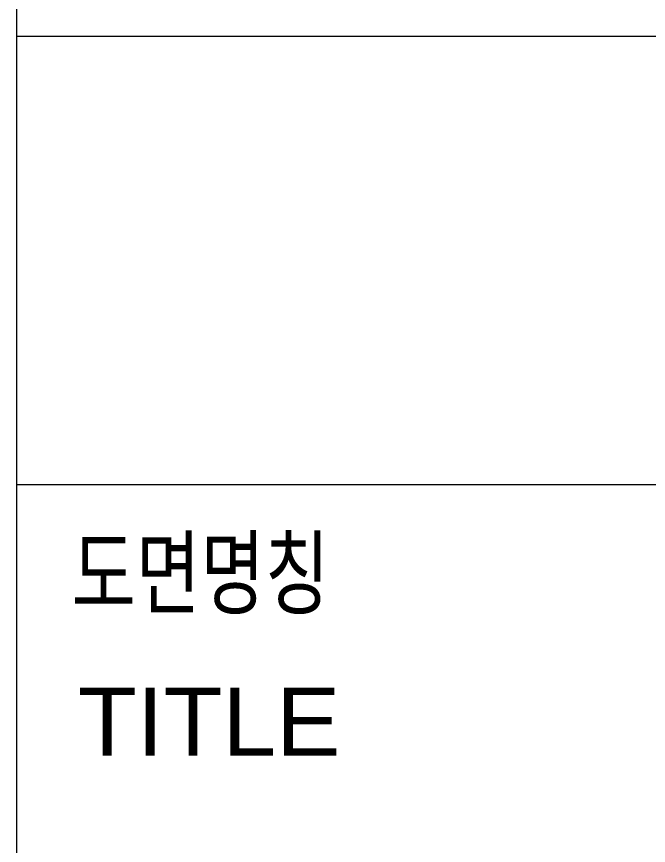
# Model space of a CAD drawing. Header units: inches. Extents: x 0 to 841, y 0 to 594.
# Drawn here: x 666.66 to 687.96, y 55.87 to 83.81 of the extents above; entities that cross this region are included whole.
import ezdxf

# ---------------------------------------------------------------- set-up
doc = ezdxf.new("R2010")
doc.units = ezdxf.units.IN
doc.header["$MEASUREMENT"] = 0
doc.layers.add('BG 0 -2', color=7, linetype='Continuous')
doc.layers.add('BG VPORT', color=7, linetype='Continuous')
doc.styles.add('Arial', font='arial.ttf')

msp = doc.modelspace()

# ---------------------------------------------------------------- linework, layer by layer
at = {"layer": 'BG 0 -2', "color": 7, "linetype": 'Continuous', "lineweight": 9}
for p, q in [((666.664, 220.358), (666.664, 18.107)), ((666.664, 83.143), (815.931, 83.143)), ((666.664, 68.031), (815.931, 68.031))]:
    msp.add_line(p, q, dxfattribs=at)

# ---------------------------------------------------------------- texts
at = {"layer": 'BG VPORT', "color": 7, "style": 'Arial'}
for s, width, p in [('도면명칭', 0.752508, (668.516, 63.904)), ('TITLE', 1.012319, (668.726, 58.89))]:
    msp.add_text(s, height=2.3, dxfattribs=dict(at, width=width)).set_placement(p)

doc.saveas('drawing.dxf')
